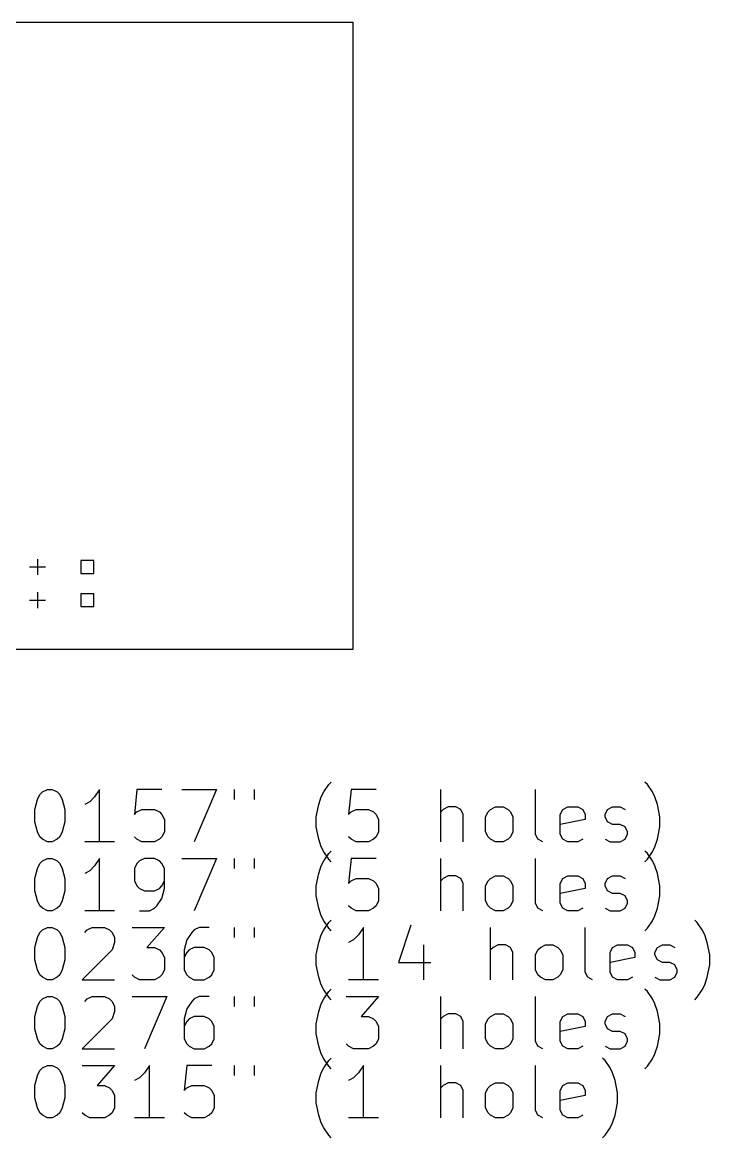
# Model space of a CAD drawing. Extents: x 89.7 to 140.6, y -138.7 to -96.
# Drawn here: x 114.35 to 140.65, y -138.68 to -96 of the extents above; entities that cross this region are included whole.
import ezdxf

# ---------------------------------------------------------------- set-up
doc = ezdxf.new("R2010")
doc.units = 0
doc.layers.add('BLACK', color=7, linetype='CONTINUOUS')

msp = doc.modelspace()

# ---------------------------------------------------------------- linework, layer by layer
at = {"layer": 'BLACK', "linetype": 'CONTINUOUS'}
for p, q in [((90.5, -96), (127, -96)), ((127, -96), (127, -120)), ((114.635, -116.84), (115.235, -116.84)), ((114.935, -116.54), (114.935, -117.14)), ((117.087, -116.593), (116.593, -116.593)), ((116.593, -116.593), (116.593, -117.087)), ((117.087, -117.087), (117.087, -116.593)), ((116.593, -117.087), (117.087, -117.087)), ((114.635, -118.11), (115.235, -118.11)), ((114.935, -117.81), (114.935, -118.41)), ((117.087, -117.863), (116.593, -117.863)), ((116.593, -117.863), (116.593, -118.357)), ((117.087, -118.357), (117.087, -117.863)), ((116.593, -118.357), (117.087, -118.357)), ((127, -120), (90.5, -120)), ((115.026, -125.545), (115.121, -125.45)), ((115.121, -125.45), (115.312, -125.355)), ((115.312, -125.355), (115.502, -125.355)), ((115.502, -125.355), (115.693, -125.45)), ((115.693, -125.45), (115.788, -125.545)), ((117.312, -125.355), (117.121, -125.64)), ((117.312, -127.355), (117.312, -125.355)), ((118.74, -125.355), (118.645, -126.307)), ((119.693, -125.355), (118.74, -125.355)), ((120.455, -125.355), (121.788, -125.355)), ((121.788, -125.355), (120.931, -127.355)), ((122.455, -125.355), (122.455, -125.736)), ((123.217, -125.355), (123.217, -125.736)), ((125.788, -125.64), (125.883, -125.45)), ((125.883, -125.45), (126.074, -125.164)), ((126.074, -125.164), (126.169, -125.069)), ((126.931, -125.355), (126.836, -126.307)), ((127.883, -125.355), (126.931, -125.355)), ((130.36, -127.355), (130.36, -125.355)), ((133.979, -127.069), (133.979, -125.355)), ((138.264, -125.164), (138.169, -125.069)), ((138.455, -125.45), (138.264, -125.164)), ((138.55, -125.64), (138.455, -125.45)), ((114.836, -126.117), (114.931, -125.736)), ((114.931, -125.736), (115.026, -125.545)), ((115.788, -125.545), (115.883, -125.736)), ((115.883, -125.736), (115.979, -126.117)), ((116.931, -125.831), (116.74, -125.926)), ((117.121, -125.64), (116.931, -125.831)), ((125.693, -125.926), (125.788, -125.64)), ((138.645, -125.926), (138.55, -125.64)), ((114.836, -126.593), (114.836, -126.117)), ((115.979, -126.117), (115.979, -126.593)), ((118.645, -126.307), (118.74, -126.212)), ((118.74, -126.212), (118.931, -126.117)), ((118.931, -126.117), (119.407, -126.117)), ((119.407, -126.117), (119.598, -126.212)), ((119.598, -126.212), (119.693, -126.307)), ((119.693, -126.307), (119.788, -126.498)), ((125.598, -126.402), (125.693, -125.926)), ((126.836, -126.307), (126.931, -126.212)), ((126.931, -126.212), (127.121, -126.117)), ((127.121, -126.117), (127.598, -126.117)), ((127.598, -126.117), (127.788, -126.212)), ((127.788, -126.212), (127.883, -126.307)), ((127.883, -126.307), (127.979, -126.498)), ((130.455, -126.117), (130.36, -126.212)), ((130.645, -126.021), (130.455, -126.117)), ((130.931, -126.021), (130.645, -126.021)), ((131.121, -126.117), (130.931, -126.021)), ((131.217, -126.307), (131.121, -126.117)), ((131.217, -127.355), (131.217, -126.307)), ((132.074, -126.402), (132.169, -126.212)), ((132.169, -126.212), (132.264, -126.117)), ((132.264, -126.117), (132.455, -126.021)), ((132.455, -126.021), (132.74, -126.021)), ((132.74, -126.021), (132.931, -126.117)), ((132.931, -126.117), (133.026, -126.212)), ((133.026, -126.212), (133.121, -126.402)), ((134.931, -126.307), (135.026, -126.117)), ((134.931, -127.069), (134.931, -126.307)), ((135.026, -126.117), (135.217, -126.021)), ((135.217, -126.021), (135.598, -126.021)), ((135.598, -126.021), (135.788, -126.117)), ((135.788, -126.117), (135.883, -126.307)), ((135.883, -126.307), (135.883, -126.498)), ((136.645, -126.307), (136.74, -126.117)), ((136.645, -126.402), (136.645, -126.307)), ((136.74, -126.117), (136.931, -126.021)), ((136.931, -126.021), (137.217, -126.021)), ((137.217, -126.021), (137.407, -126.117)), ((138.74, -126.402), (138.645, -125.926)), ((114.931, -126.974), (114.836, -126.593)), ((115.979, -126.593), (115.883, -126.974)), ((119.788, -126.498), (119.788, -126.974)), ((125.598, -126.783), (125.598, -126.402)), ((127.979, -126.498), (127.979, -126.974)), ((132.074, -126.974), (132.074, -126.402)), ((133.121, -126.402), (133.121, -126.974)), ((135.883, -126.498), (134.931, -126.688)), ((136.74, -126.593), (136.645, -126.402)), ((136.931, -126.688), (136.74, -126.593)), ((137.217, -126.688), (136.931, -126.688)), ((137.407, -126.783), (137.217, -126.688)), ((138.74, -126.783), (138.74, -126.402)), ((115.026, -127.164), (114.931, -126.974)), ((115.121, -127.26), (115.026, -127.164)), ((115.788, -127.164), (115.693, -127.26)), ((115.883, -126.974), (115.788, -127.164)), ((118.74, -127.26), (118.645, -127.164)), ((119.693, -127.164), (119.598, -127.26)), ((119.788, -126.974), (119.693, -127.164)), ((125.693, -127.26), (125.598, -126.783)), ((126.931, -127.26), (126.836, -127.164)), ((127.883, -127.164), (127.788, -127.26)), ((127.979, -126.974), (127.883, -127.164)), ((132.169, -127.164), (132.074, -126.974)), ((132.264, -127.26), (132.169, -127.164)), ((133.026, -127.164), (132.931, -127.26)), ((133.121, -126.974), (133.026, -127.164)), ((134.074, -127.26), (133.979, -127.069)), ((135.026, -127.26), (134.931, -127.069)), ((137.502, -126.974), (137.407, -126.783)), ((137.407, -127.26), (137.502, -127.069)), ((137.502, -127.069), (137.502, -126.974)), ((138.645, -127.26), (138.74, -126.783)), ((115.312, -127.355), (115.121, -127.26)), ((115.502, -127.355), (115.312, -127.355)), ((115.693, -127.26), (115.502, -127.355)), ((117.883, -127.355), (116.74, -127.355)), ((118.931, -127.355), (118.74, -127.26)), ((119.407, -127.355), (118.931, -127.355)), ((119.598, -127.26), (119.407, -127.355)), ((125.788, -127.545), (125.693, -127.26)), ((125.883, -127.736), (125.788, -127.545)), ((127.121, -127.355), (126.931, -127.26)), ((127.598, -127.355), (127.121, -127.355)), ((127.788, -127.26), (127.598, -127.355)), ((132.455, -127.355), (132.264, -127.26)), ((132.74, -127.355), (132.455, -127.355)), ((132.931, -127.26), (132.74, -127.355)), ((134.264, -127.355), (134.074, -127.26)), ((135.217, -127.355), (135.026, -127.26)), ((135.598, -127.355), (135.217, -127.355)), ((135.788, -127.26), (135.598, -127.355)), ((136.645, -127.26), (136.836, -127.355)), ((136.836, -127.355), (137.217, -127.355)), ((137.217, -127.355), (137.407, -127.26)), ((138.455, -127.736), (138.55, -127.545)), ((138.55, -127.545), (138.645, -127.26)), ((115.121, -128.09), (115.312, -127.995)), ((115.312, -127.995), (115.502, -127.995)), ((115.502, -127.995), (115.693, -128.09)), ((117.312, -127.995), (117.121, -128.28)), ((117.312, -129.995), (117.312, -127.995)), ((119.026, -127.995), (118.836, -128.09)), ((119.407, -127.995), (119.026, -127.995)), ((119.598, -128.09), (119.407, -127.995)), ((120.455, -127.995), (121.788, -127.995)), ((121.788, -127.995), (120.931, -129.995)), ((122.455, -127.995), (122.455, -128.376)), ((123.217, -127.995), (123.217, -128.376)), ((126.074, -128.021), (125.883, -127.736)), ((125.883, -128.09), (126.074, -127.804)), ((126.074, -127.804), (126.169, -127.709)), ((126.169, -128.117), (126.074, -128.021)), ((126.931, -127.995), (126.836, -128.947)), ((127.883, -127.995), (126.931, -127.995)), ((130.36, -129.995), (130.36, -127.995)), ((133.979, -129.709), (133.979, -127.995)), ((138.264, -127.804), (138.169, -127.709)), ((138.169, -128.117), (138.264, -128.021)), ((138.264, -128.021), (138.455, -127.736)), ((138.455, -128.09), (138.264, -127.804)), ((114.836, -128.757), (114.931, -128.376)), ((114.931, -128.376), (115.026, -128.185)), ((115.026, -128.185), (115.121, -128.09)), ((115.693, -128.09), (115.788, -128.185)), ((115.788, -128.185), (115.883, -128.376)), ((115.883, -128.376), (115.979, -128.757)), ((117.121, -128.28), (116.931, -128.471)), ((118.74, -128.185), (118.645, -128.376)), ((118.645, -128.376), (118.645, -128.852)), ((118.836, -128.09), (118.74, -128.185)), ((119.693, -128.185), (119.598, -128.09)), ((119.788, -128.376), (119.693, -128.185)), ((119.788, -129.138), (119.788, -128.376)), ((125.693, -128.566), (125.788, -128.28)), ((125.788, -128.28), (125.883, -128.09)), ((138.55, -128.28), (138.455, -128.09)), ((138.645, -128.566), (138.55, -128.28)), ((114.836, -129.233), (114.836, -128.757)), ((115.979, -128.757), (115.979, -129.233)), ((116.931, -128.471), (116.74, -128.566)), ((118.645, -128.852), (118.74, -129.042)), ((119.693, -129.042), (119.788, -128.852)), ((125.598, -129.042), (125.693, -128.566)), ((126.836, -128.947), (126.931, -128.852)), ((126.931, -128.852), (127.121, -128.757)), ((127.121, -128.757), (127.598, -128.757)), ((127.598, -128.757), (127.788, -128.852)), ((127.788, -128.852), (127.883, -128.947)), ((130.455, -128.757), (130.36, -128.852)), ((130.645, -128.661), (130.455, -128.757)), ((130.931, -128.661), (130.645, -128.661)), ((131.121, -128.757), (130.931, -128.661)), ((131.217, -128.947), (131.121, -128.757)), ((132.074, -129.042), (132.169, -128.852)), ((132.169, -128.852), (132.264, -128.757)), ((132.264, -128.757), (132.455, -128.661)), ((132.455, -128.661), (132.74, -128.661)), ((132.74, -128.661), (132.931, -128.757)), ((132.931, -128.757), (133.026, -128.852)), ((133.026, -128.852), (133.121, -129.042)), ((134.931, -128.947), (135.026, -128.757)), ((135.026, -128.757), (135.217, -128.661)), ((135.217, -128.661), (135.598, -128.661)), ((135.598, -128.661), (135.788, -128.757)), ((135.788, -128.757), (135.883, -128.947)), ((136.645, -128.947), (136.74, -128.757)), ((136.74, -128.757), (136.931, -128.661)), ((136.931, -128.661), (137.217, -128.661)), ((137.217, -128.661), (137.407, -128.757)), ((138.74, -129.042), (138.645, -128.566)), ((114.931, -129.614), (114.836, -129.233)), ((115.979, -129.233), (115.883, -129.614)), ((118.74, -129.042), (118.836, -129.138)), ((118.836, -129.138), (119.026, -129.233)), ((119.026, -129.233), (119.407, -129.233)), ((119.407, -129.233), (119.598, -129.138)), ((119.598, -129.138), (119.693, -129.042)), ((119.693, -129.519), (119.788, -129.138)), ((125.598, -129.423), (125.598, -129.042)), ((127.883, -128.947), (127.979, -129.138)), ((127.979, -129.138), (127.979, -129.614)), ((131.217, -129.995), (131.217, -128.947)), ((132.074, -129.614), (132.074, -129.042)), ((133.121, -129.042), (133.121, -129.614)), ((134.931, -129.709), (134.931, -128.947)), ((135.883, -129.138), (134.931, -129.328)), ((135.883, -128.947), (135.883, -129.138)), ((136.645, -129.042), (136.645, -128.947)), ((136.74, -129.233), (136.645, -129.042)), ((136.931, -129.328), (136.74, -129.233)), ((138.74, -129.423), (138.74, -129.042)), ((115.026, -129.804), (114.931, -129.614)), ((115.883, -129.614), (115.788, -129.804)), ((119.502, -129.804), (119.693, -129.519)), ((125.693, -129.9), (125.598, -129.423)), ((127.979, -129.614), (127.883, -129.804)), ((132.169, -129.804), (132.074, -129.614)), ((133.121, -129.614), (133.026, -129.804)), ((134.074, -129.9), (133.979, -129.709)), ((135.026, -129.9), (134.931, -129.709)), ((137.217, -129.328), (136.931, -129.328)), ((137.407, -129.423), (137.217, -129.328)), ((137.502, -129.614), (137.407, -129.423)), ((137.407, -129.9), (137.502, -129.709)), ((137.502, -129.709), (137.502, -129.614)), ((138.645, -129.9), (138.74, -129.423)), ((115.121, -129.9), (115.026, -129.804)), ((115.312, -129.995), (115.121, -129.9)), ((115.502, -129.995), (115.312, -129.995)), ((115.693, -129.9), (115.502, -129.995)), ((115.788, -129.804), (115.693, -129.9)), ((117.883, -129.995), (116.74, -129.995)), ((118.836, -129.995), (119.217, -129.995)), ((119.217, -129.995), (119.407, -129.9)), ((119.407, -129.9), (119.502, -129.804)), ((125.788, -130.185), (125.693, -129.9)), ((126.931, -129.9), (126.836, -129.804)), ((127.121, -129.995), (126.931, -129.9)), ((127.598, -129.995), (127.121, -129.995)), ((127.788, -129.9), (127.598, -129.995)), ((127.883, -129.804), (127.788, -129.9)), ((132.264, -129.9), (132.169, -129.804)), ((132.455, -129.995), (132.264, -129.9)), ((132.74, -129.995), (132.455, -129.995)), ((132.931, -129.9), (132.74, -129.995)), ((133.026, -129.804), (132.931, -129.9)), ((134.264, -129.995), (134.074, -129.9)), ((135.217, -129.995), (135.026, -129.9)), ((135.598, -129.995), (135.217, -129.995)), ((135.788, -129.9), (135.598, -129.995)), ((136.645, -129.9), (136.836, -129.995)), ((136.836, -129.995), (137.217, -129.995)), ((137.217, -129.995), (137.407, -129.9)), ((138.55, -130.185), (138.645, -129.9)), ((125.883, -130.376), (125.788, -130.185)), ((126.074, -130.661), (125.883, -130.376)), ((125.883, -130.73), (126.074, -130.444)), ((126.074, -130.444), (126.169, -130.349)), ((129.217, -130.54), (128.74, -131.968)), ((138.264, -130.661), (138.455, -130.376)), ((138.455, -130.376), (138.55, -130.185)), ((140.169, -130.444), (140.074, -130.349)), ((140.36, -130.73), (140.169, -130.444)), ((114.836, -131.397), (114.931, -131.016)), ((114.931, -131.016), (115.026, -130.825)), ((115.026, -130.825), (115.121, -130.73)), ((115.121, -130.73), (115.312, -130.635)), ((115.312, -130.635), (115.502, -130.635)), ((115.502, -130.635), (115.693, -130.73)), ((115.693, -130.73), (115.788, -130.825)), ((115.788, -130.825), (115.883, -131.016)), ((115.883, -131.016), (115.979, -131.397)), ((116.74, -130.825), (116.836, -130.73)), ((116.836, -130.73), (117.026, -130.635)), ((117.026, -130.635), (117.502, -130.635)), ((117.502, -130.635), (117.693, -130.73)), ((117.693, -130.73), (117.788, -130.825)), ((117.788, -130.825), (117.883, -131.016)), ((117.883, -131.016), (117.883, -131.206)), ((118.55, -130.635), (119.788, -130.635)), ((119.788, -130.635), (119.121, -131.397)), ((120.836, -130.825), (120.645, -131.111)), ((120.931, -130.73), (120.836, -130.825)), ((121.121, -130.635), (120.931, -130.73)), ((121.502, -130.635), (121.121, -130.635)), ((122.455, -130.635), (122.455, -131.016)), ((123.217, -130.635), (123.217, -131.016)), ((125.693, -131.206), (125.788, -130.92)), ((125.788, -130.92), (125.883, -130.73)), ((126.169, -130.757), (126.074, -130.661)), ((127.217, -130.92), (127.026, -131.111)), ((127.407, -130.635), (127.217, -130.92)), ((127.407, -132.635), (127.407, -130.635)), ((132.264, -132.635), (132.264, -130.635)), ((135.883, -132.349), (135.883, -130.635)), ((138.169, -130.757), (138.264, -130.661)), ((140.455, -130.92), (140.36, -130.73)), ((140.55, -131.206), (140.455, -130.92)), ((114.836, -131.873), (114.836, -131.397)), ((115.979, -131.397), (115.979, -131.873)), ((117.883, -131.206), (117.788, -131.492)), ((119.121, -131.397), (119.407, -131.397)), ((119.407, -131.397), (119.598, -131.492)), ((120.645, -131.111), (120.55, -131.492)), ((120.931, -131.397), (120.74, -131.492)), ((121.312, -131.397), (120.931, -131.397)), ((121.502, -131.492), (121.312, -131.397)), ((125.598, -131.682), (125.693, -131.206)), ((127.026, -131.111), (126.836, -131.206)), ((129.693, -131.301), (129.693, -132.635)), ((132.36, -131.397), (132.264, -131.492)), ((132.55, -131.301), (132.36, -131.397)), ((132.836, -131.301), (132.55, -131.301)), ((133.026, -131.397), (132.836, -131.301)), ((133.121, -131.587), (133.026, -131.397)), ((134.074, -131.492), (134.169, -131.397)), ((134.169, -131.397), (134.36, -131.301)), ((134.36, -131.301), (134.645, -131.301)), ((134.645, -131.301), (134.836, -131.397)), ((134.836, -131.397), (134.931, -131.492)), ((136.836, -131.587), (136.931, -131.397)), ((136.931, -131.397), (137.121, -131.301)), ((137.121, -131.301), (137.502, -131.301)), ((137.502, -131.301), (137.693, -131.397)), ((137.693, -131.397), (137.788, -131.587)), ((138.55, -131.587), (138.645, -131.397)), ((138.645, -131.397), (138.836, -131.301)), ((138.836, -131.301), (139.121, -131.301)), ((139.121, -131.301), (139.312, -131.397)), ((140.645, -131.682), (140.55, -131.206)), ((117.788, -131.492), (116.645, -132.635)), ((119.598, -131.492), (119.693, -131.587)), ((119.693, -131.587), (119.788, -131.778)), ((119.788, -131.778), (119.788, -132.254)), ((120.55, -131.492), (120.55, -132.254)), ((120.645, -131.587), (120.55, -131.778)), ((120.74, -131.492), (120.645, -131.587)), ((121.598, -131.587), (121.502, -131.492)), ((121.693, -131.778), (121.598, -131.587)), ((121.693, -132.254), (121.693, -131.778)), ((125.598, -132.063), (125.598, -131.682)), ((133.121, -132.635), (133.121, -131.587)), ((133.979, -131.682), (134.074, -131.492)), ((133.979, -132.254), (133.979, -131.682)), ((134.931, -131.492), (135.026, -131.682)), ((135.026, -131.682), (135.026, -132.254)), ((136.836, -132.349), (136.836, -131.587)), ((137.788, -131.778), (136.836, -131.968)), ((137.788, -131.587), (137.788, -131.778)), ((138.55, -131.682), (138.55, -131.587)), ((138.645, -131.873), (138.55, -131.682)), ((140.645, -132.063), (140.645, -131.682)), ((114.931, -132.254), (114.836, -131.873)), ((115.026, -132.444), (114.931, -132.254)), ((115.883, -132.254), (115.788, -132.444)), ((115.979, -131.873), (115.883, -132.254)), ((119.788, -132.254), (119.693, -132.444)), ((120.55, -132.254), (120.645, -132.444)), ((121.598, -132.444), (121.693, -132.254)), ((125.693, -132.54), (125.598, -132.063)), ((128.74, -131.968), (129.979, -131.968)), ((134.074, -132.444), (133.979, -132.254)), ((135.026, -132.254), (134.931, -132.444)), ((138.836, -131.968), (138.645, -131.873)), ((139.121, -131.968), (138.836, -131.968)), ((139.312, -132.063), (139.121, -131.968)), ((139.407, -132.254), (139.312, -132.063)), ((139.407, -132.349), (139.407, -132.254)), ((140.55, -132.54), (140.645, -132.063)), ((115.121, -132.54), (115.026, -132.444)), ((115.312, -132.635), (115.121, -132.54)), ((115.502, -132.635), (115.312, -132.635)), ((115.693, -132.54), (115.502, -132.635)), ((115.788, -132.444), (115.693, -132.54)), ((116.645, -132.635), (117.883, -132.635)), ((118.645, -132.54), (118.55, -132.444)), ((118.836, -132.635), (118.645, -132.54)), ((119.407, -132.635), (118.836, -132.635)), ((119.598, -132.54), (119.407, -132.635)), ((119.693, -132.444), (119.598, -132.54)), ((120.645, -132.444), (120.74, -132.54)), ((120.74, -132.54), (120.931, -132.635)), ((120.931, -132.635), (121.312, -132.635)), ((121.312, -132.635), (121.502, -132.54)), ((121.502, -132.54), (121.598, -132.444)), ((125.788, -132.825), (125.693, -132.54)), ((127.979, -132.635), (126.836, -132.635)), ((134.169, -132.54), (134.074, -132.444)), ((134.36, -132.635), (134.169, -132.54)), ((134.645, -132.635), (134.36, -132.635)), ((134.836, -132.54), (134.645, -132.635)), ((134.931, -132.444), (134.836, -132.54)), ((135.979, -132.54), (135.883, -132.349)), ((136.169, -132.635), (135.979, -132.54)), ((136.931, -132.54), (136.836, -132.349)), ((137.121, -132.635), (136.931, -132.54)), ((137.502, -132.635), (137.121, -132.635)), ((137.693, -132.54), (137.502, -132.635)), ((138.55, -132.54), (138.74, -132.635)), ((138.74, -132.635), (139.121, -132.635)), ((139.121, -132.635), (139.312, -132.54)), ((139.312, -132.54), (139.407, -132.349)), ((140.455, -132.825), (140.55, -132.54)), ((125.883, -133.016), (125.788, -132.825)), ((126.074, -133.301), (125.883, -133.016)), ((125.883, -133.37), (126.074, -133.084)), ((126.074, -133.084), (126.169, -132.989)), ((138.264, -133.084), (138.169, -132.989)), ((138.455, -133.37), (138.264, -133.084)), ((140.169, -133.301), (140.36, -133.016)), ((140.36, -133.016), (140.455, -132.825)), ((114.931, -133.656), (115.026, -133.465)), ((115.026, -133.465), (115.121, -133.37)), ((115.121, -133.37), (115.312, -133.275)), ((115.312, -133.275), (115.502, -133.275)), ((115.502, -133.275), (115.693, -133.37)), ((115.693, -133.37), (115.788, -133.465)), ((115.788, -133.465), (115.883, -133.656)), ((116.74, -133.465), (116.836, -133.37)), ((116.836, -133.37), (117.026, -133.275)), ((117.026, -133.275), (117.502, -133.275)), ((117.502, -133.275), (117.693, -133.37)), ((117.693, -133.37), (117.788, -133.465)), ((117.788, -133.465), (117.883, -133.656)), ((118.55, -133.275), (119.883, -133.275)), ((119.883, -133.275), (119.026, -135.275)), ((120.836, -133.465), (120.645, -133.751)), ((120.931, -133.37), (120.836, -133.465)), ((121.121, -133.275), (120.931, -133.37)), ((121.502, -133.275), (121.121, -133.275)), ((122.455, -133.275), (122.455, -133.656)), ((123.217, -133.275), (123.217, -133.656)), ((125.693, -133.846), (125.788, -133.56)), ((125.788, -133.56), (125.883, -133.37)), ((126.169, -133.397), (126.074, -133.301)), ((126.74, -133.275), (127.979, -133.275)), ((127.979, -133.275), (127.312, -134.037)), ((130.36, -135.275), (130.36, -133.275)), ((133.979, -134.989), (133.979, -133.275)), ((138.55, -133.56), (138.455, -133.37)), ((138.645, -133.846), (138.55, -133.56)), ((140.074, -133.397), (140.169, -133.301)), ((114.836, -134.037), (114.931, -133.656)), ((115.883, -133.656), (115.979, -134.037)), ((117.883, -133.846), (117.788, -134.132)), ((117.883, -133.656), (117.883, -133.846)), ((120.645, -133.751), (120.55, -134.132)), ((125.598, -134.322), (125.693, -133.846)), ((130.645, -133.941), (130.455, -134.037)), ((130.931, -133.941), (130.645, -133.941)), ((131.121, -134.037), (130.931, -133.941)), ((132.264, -134.037), (132.455, -133.941)), ((132.455, -133.941), (132.74, -133.941)), ((132.74, -133.941), (132.931, -134.037)), ((135.026, -134.037), (135.217, -133.941)), ((135.217, -133.941), (135.598, -133.941)), ((135.598, -133.941), (135.788, -134.037)), ((136.74, -134.037), (136.931, -133.941)), ((136.931, -133.941), (137.217, -133.941)), ((137.217, -133.941), (137.407, -134.037)), ((138.74, -134.322), (138.645, -133.846)), ((114.836, -134.513), (114.836, -134.037)), ((115.979, -134.037), (115.979, -134.513)), ((117.788, -134.132), (116.645, -135.275)), ((120.55, -134.132), (120.55, -134.894)), ((120.645, -134.227), (120.55, -134.418)), ((120.74, -134.132), (120.645, -134.227)), ((120.931, -134.037), (120.74, -134.132)), ((121.312, -134.037), (120.931, -134.037)), ((121.502, -134.132), (121.312, -134.037)), ((121.598, -134.227), (121.502, -134.132)), ((121.693, -134.418), (121.598, -134.227)), ((121.693, -134.894), (121.693, -134.418)), ((125.598, -134.703), (125.598, -134.322)), ((127.312, -134.037), (127.598, -134.037)), ((127.598, -134.037), (127.788, -134.132)), ((127.788, -134.132), (127.883, -134.227)), ((127.883, -134.227), (127.979, -134.418)), ((127.979, -134.418), (127.979, -134.894)), ((130.455, -134.037), (130.36, -134.132)), ((131.217, -134.227), (131.121, -134.037)), ((131.217, -135.275), (131.217, -134.227)), ((132.074, -134.322), (132.169, -134.132)), ((132.074, -134.894), (132.074, -134.322)), ((132.169, -134.132), (132.264, -134.037)), ((132.931, -134.037), (133.026, -134.132)), ((133.026, -134.132), (133.121, -134.322)), ((133.121, -134.322), (133.121, -134.894)), ((134.931, -134.227), (135.026, -134.037)), ((134.931, -134.989), (134.931, -134.227)), ((135.883, -134.418), (134.931, -134.608)), ((135.788, -134.037), (135.883, -134.227)), ((135.883, -134.227), (135.883, -134.418)), ((136.645, -134.227), (136.74, -134.037)), ((136.645, -134.322), (136.645, -134.227)), ((136.74, -134.513), (136.645, -134.322)), ((138.74, -134.703), (138.74, -134.322)), ((114.931, -134.894), (114.836, -134.513)), ((115.979, -134.513), (115.883, -134.894)), ((125.693, -135.18), (125.598, -134.703)), ((136.931, -134.608), (136.74, -134.513)), ((137.217, -134.608), (136.931, -134.608)), ((137.407, -134.703), (137.217, -134.608)), ((137.502, -134.894), (137.407, -134.703)), ((138.645, -135.18), (138.74, -134.703)), ((115.026, -135.084), (114.931, -134.894)), ((115.121, -135.18), (115.026, -135.084)), ((115.312, -135.275), (115.121, -135.18)), ((115.502, -135.275), (115.312, -135.275)), ((115.693, -135.18), (115.502, -135.275)), ((115.788, -135.084), (115.693, -135.18)), ((115.883, -134.894), (115.788, -135.084)), ((116.645, -135.275), (117.883, -135.275)), ((120.55, -134.894), (120.645, -135.084)), ((120.645, -135.084), (120.74, -135.18)), ((120.74, -135.18), (120.931, -135.275)), ((120.931, -135.275), (121.312, -135.275)), ((121.312, -135.275), (121.502, -135.18)), ((121.502, -135.18), (121.598, -135.084)), ((121.598, -135.084), (121.693, -134.894)), ((125.788, -135.465), (125.693, -135.18)), ((126.836, -135.18), (126.74, -135.084)), ((127.026, -135.275), (126.836, -135.18)), ((127.598, -135.275), (127.026, -135.275)), ((127.788, -135.18), (127.598, -135.275)), ((127.883, -135.084), (127.788, -135.18)), ((127.979, -134.894), (127.883, -135.084)), ((132.169, -135.084), (132.074, -134.894)), ((132.264, -135.18), (132.169, -135.084)), ((132.455, -135.275), (132.264, -135.18)), ((132.74, -135.275), (132.455, -135.275)), ((132.931, -135.18), (132.74, -135.275)), ((133.026, -135.084), (132.931, -135.18)), ((133.121, -134.894), (133.026, -135.084)), ((134.074, -135.18), (133.979, -134.989)), ((134.264, -135.275), (134.074, -135.18)), ((135.026, -135.18), (134.931, -134.989)), ((135.217, -135.275), (135.026, -135.18)), ((135.598, -135.275), (135.217, -135.275)), ((135.788, -135.18), (135.598, -135.275)), ((136.645, -135.18), (136.836, -135.275)), ((136.836, -135.275), (137.217, -135.275)), ((137.217, -135.275), (137.407, -135.18)), ((137.407, -135.18), (137.502, -134.989)), ((137.502, -134.989), (137.502, -134.894)), ((138.55, -135.465), (138.645, -135.18)), ((125.883, -135.656), (125.788, -135.465)), ((126.074, -135.941), (125.883, -135.656)), ((126.074, -135.724), (126.169, -135.629)), ((136.645, -135.724), (136.55, -135.629)), ((138.264, -135.941), (138.455, -135.656)), ((138.455, -135.656), (138.55, -135.465)), ((114.931, -136.296), (115.026, -136.105)), ((115.026, -136.105), (115.121, -136.01)), ((115.121, -136.01), (115.312, -135.915)), ((115.312, -135.915), (115.502, -135.915)), ((115.502, -135.915), (115.693, -136.01)), ((115.693, -136.01), (115.788, -136.105)), ((115.788, -136.105), (115.883, -136.296)), ((116.645, -135.915), (117.883, -135.915)), ((117.883, -135.915), (117.217, -136.677)), ((119.217, -135.915), (119.026, -136.2)), ((119.217, -137.915), (119.217, -135.915)), ((120.645, -135.915), (120.55, -136.867)), ((121.598, -135.915), (120.645, -135.915)), ((122.455, -135.915), (122.455, -136.296)), ((123.217, -135.915), (123.217, -136.296)), ((125.788, -136.2), (125.883, -136.01)), ((125.883, -136.01), (126.074, -135.724)), ((126.169, -136.037), (126.074, -135.941)), ((127.407, -135.915), (127.217, -136.2)), ((127.407, -137.915), (127.407, -135.915)), ((130.36, -137.915), (130.36, -135.915)), ((133.979, -137.629), (133.979, -135.915)), ((136.836, -136.01), (136.645, -135.724)), ((136.931, -136.2), (136.836, -136.01)), ((138.169, -136.037), (138.264, -135.941)), ((114.836, -136.677), (114.931, -136.296)), ((115.883, -136.296), (115.979, -136.677)), ((118.836, -136.391), (118.645, -136.486)), ((119.026, -136.2), (118.836, -136.391)), ((125.598, -136.962), (125.693, -136.486)), ((125.693, -136.486), (125.788, -136.2)), ((127.026, -136.391), (126.836, -136.486)), ((127.217, -136.2), (127.026, -136.391)), ((137.026, -136.486), (136.931, -136.2)), ((137.121, -136.962), (137.026, -136.486)), ((114.836, -137.153), (114.836, -136.677)), ((115.979, -136.677), (115.979, -137.153)), ((117.217, -136.677), (117.502, -136.677)), ((117.502, -136.677), (117.693, -136.772)), ((117.693, -136.772), (117.788, -136.867)), ((117.788, -136.867), (117.883, -137.058)), ((120.55, -136.867), (120.645, -136.772)), ((120.645, -136.772), (120.836, -136.677)), ((120.836, -136.677), (121.312, -136.677)), ((121.312, -136.677), (121.502, -136.772)), ((121.502, -136.772), (121.598, -136.867)), ((121.598, -136.867), (121.693, -137.058)), ((125.598, -137.343), (125.598, -136.962)), ((130.455, -136.677), (130.36, -136.772)), ((130.645, -136.581), (130.455, -136.677)), ((130.931, -136.581), (130.645, -136.581)), ((131.121, -136.677), (130.931, -136.581)), ((131.217, -136.867), (131.121, -136.677)), ((131.217, -137.915), (131.217, -136.867)), ((132.074, -136.962), (132.169, -136.772)), ((132.074, -137.534), (132.074, -136.962)), ((132.169, -136.772), (132.264, -136.677)), ((132.264, -136.677), (132.455, -136.581)), ((132.455, -136.581), (132.74, -136.581)), ((132.74, -136.581), (132.931, -136.677)), ((132.931, -136.677), (133.026, -136.772)), ((133.026, -136.772), (133.121, -136.962)), ((133.121, -136.962), (133.121, -137.534)), ((134.931, -136.867), (135.026, -136.677)), ((134.931, -137.629), (134.931, -136.867)), ((135.026, -136.677), (135.217, -136.581)), ((135.217, -136.581), (135.598, -136.581)), ((135.598, -136.581), (135.788, -136.677)), ((135.788, -136.677), (135.883, -136.867)), ((135.883, -136.867), (135.883, -137.058)), ((137.121, -137.343), (137.121, -136.962)), ((114.931, -137.534), (114.836, -137.153)), ((115.979, -137.153), (115.883, -137.534)), ((117.883, -137.058), (117.883, -137.534)), ((121.693, -137.058), (121.693, -137.534)), ((125.693, -137.82), (125.598, -137.343)), ((135.883, -137.058), (134.931, -137.248)), ((137.026, -137.82), (137.121, -137.343)), ((115.026, -137.724), (114.931, -137.534)), ((115.121, -137.82), (115.026, -137.724)), ((115.312, -137.915), (115.121, -137.82)), ((115.693, -137.82), (115.502, -137.915)), ((115.788, -137.724), (115.693, -137.82)), ((115.883, -137.534), (115.788, -137.724)), ((116.74, -137.82), (116.645, -137.724)), ((116.931, -137.915), (116.74, -137.82)), ((117.693, -137.82), (117.502, -137.915)), ((117.788, -137.724), (117.693, -137.82)), ((117.883, -137.534), (117.788, -137.724)), ((120.645, -137.82), (120.55, -137.724)), ((120.836, -137.915), (120.645, -137.82)), ((121.502, -137.82), (121.312, -137.915)), ((121.598, -137.724), (121.502, -137.82)), ((121.693, -137.534), (121.598, -137.724)), ((125.788, -138.105), (125.693, -137.82)), ((132.169, -137.724), (132.074, -137.534)), ((132.264, -137.82), (132.169, -137.724)), ((132.455, -137.915), (132.264, -137.82)), ((132.931, -137.82), (132.74, -137.915)), ((133.026, -137.724), (132.931, -137.82)), ((133.121, -137.534), (133.026, -137.724)), ((134.074, -137.82), (133.979, -137.629)), ((134.264, -137.915), (134.074, -137.82)), ((135.026, -137.82), (134.931, -137.629)), ((135.217, -137.915), (135.026, -137.82)), ((135.788, -137.82), (135.598, -137.915)), ((136.931, -138.105), (137.026, -137.82)), ((115.502, -137.915), (115.312, -137.915)), ((117.502, -137.915), (116.931, -137.915)), ((119.788, -137.915), (118.645, -137.915)), ((121.312, -137.915), (120.836, -137.915)), ((125.883, -138.296), (125.788, -138.105)), ((127.979, -137.915), (126.836, -137.915)), ((132.74, -137.915), (132.455, -137.915)), ((135.598, -137.915), (135.217, -137.915)), ((136.836, -138.296), (136.931, -138.105)), ((126.074, -138.581), (125.883, -138.296)), ((126.169, -138.677), (126.074, -138.581)), ((136.55, -138.677), (136.645, -138.581)), ((136.645, -138.581), (136.836, -138.296))]:
    msp.add_line(p, q, dxfattribs=at)

doc.saveas('drawing.dxf')
